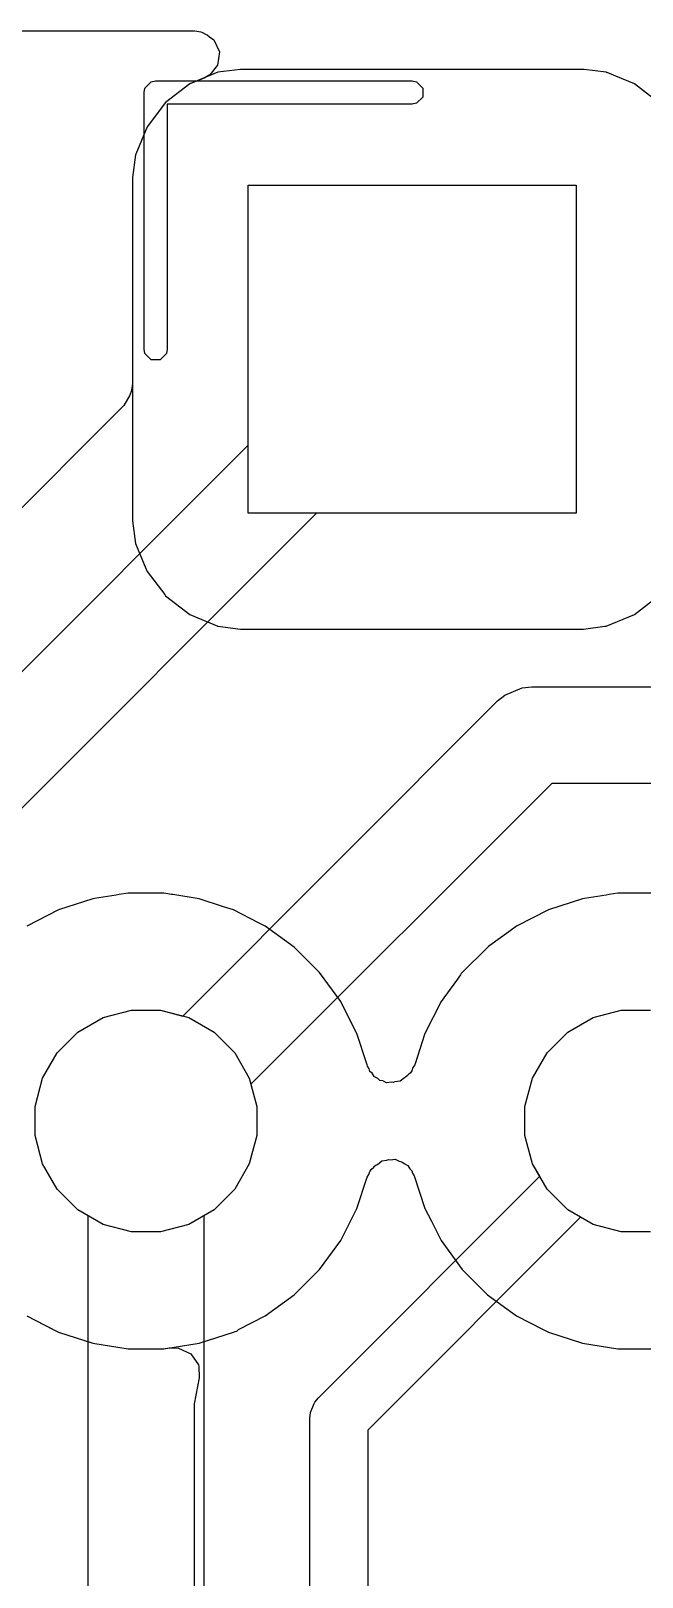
# Model space of a CAD drawing. Header units: inches. Extents: x 1.3 to 5.24, y -7.03 to -1.12.
# Drawn here: x 1.6891 to 1.8139, y -4.5616 to -4.2461 of the extents above; entities that cross this region are included whole.
import ezdxf

# ---------------------------------------------------------------- set-up
doc = ezdxf.new("R2010")
doc.units = ezdxf.units.IN
doc.header["$MEASUREMENT"] = 0
for name, color, linetype, true_color in [('B.Cu', 153, 'CONTINUOUS', 0x4d7fc4), ('B.Mask', 4, 'CONTINUOUS', 0x02ffee), ('F.Cu', 13, 'CONTINUOUS', 0xc83434), ('F.Mask', 201, 'CONTINUOUS', 0xd864ff), ('F.Silkscreen', 41, 'CONTINUOUS', 0xf2eda1), ('In1.Cu', 91, 'CONTINUOUS', 0x7fc87f), ('In2.Cu', 33, 'CONTINUOUS', 0xce7d2c)]:
    doc.layers.add(name, color=color, linetype=linetype, true_color=true_color)

msp = doc.modelspace()

# ---------------------------------------------------------------- linework, layer by layer
at = {"layer": 'B.Cu', "linetype": 'CONTINUOUS'}
for p, q in [((1.72729, -4.25453), (1.72154, -4.25691)), ((1.73191, -4.25392), (1.72729, -4.25453)), ((1.72729, -4.25453), (1.72729, -4.25453)), ((1.72729, -4.25453), (1.72729, -4.25453)), ((1.80194, -4.25392), (1.73191, -4.25392)), ((1.73191, -4.25392), (1.73191, -4.25392)), ((1.80195, -4.25392), (1.80194, -4.25392)), ((1.80194, -4.25392), (1.80194, -4.25392)), ((1.80194, -4.25392), (1.80194, -4.25392)), ((1.80202, -4.25393), (1.80195, -4.25392)), ((1.80657, -4.25453), (1.80202, -4.25393)), ((1.80661, -4.25454), (1.80657, -4.25453)), ((1.80673, -4.25459), (1.80661, -4.25454)), ((1.80849, -4.25532), (1.80673, -4.25459)), ((1.81232, -4.25691), (1.80849, -4.25532)), ((1.80849, -4.25532), (1.80849, -4.25532)), ((1.72154, -4.25691), (1.7166, -4.2607)), ((1.81726, -4.2607), (1.81232, -4.25691)), ((1.81232, -4.25691), (1.81232, -4.25691)), ((1.7166, -4.2607), (1.71281, -4.26564)), ((1.71281, -4.26564), (1.7105, -4.27123)), ((1.71043, -4.27139), (1.70982, -4.27601)), ((1.71045, -4.27134), (1.71043, -4.27139)), ((1.7105, -4.27123), (1.71045, -4.27134)), ((1.70982, -4.27601), (1.70982, -4.27601)), ((1.70982, -4.27601), (1.70982, -4.34604)), ((1.73346, -4.34449), (1.73346, -4.27756)), ((1.73346, -4.27756), (1.80039, -4.27756)), ((1.80039, -4.27756), (1.80039, -4.34449)), ((1.70982, -4.34604), (1.71043, -4.35066)), ((1.80039, -4.34449), (1.73346, -4.34449)), ((1.71043, -4.35066), (1.71043, -4.35066)), ((1.71043, -4.35066), (1.71043, -4.35066)), ((1.71043, -4.35066), (1.71043, -4.35066)), ((1.71043, -4.35066), (1.7122, -4.35493)), ((1.7122, -4.35493), (1.71281, -4.35641)), ((1.71281, -4.35641), (1.71641, -4.3611)), ((1.71641, -4.3611), (1.7166, -4.36135)), ((1.7166, -4.36135), (1.72154, -4.36514)), ((1.81232, -4.36514), (1.81726, -4.36135)), ((1.72154, -4.36514), (1.72729, -4.36752)), ((1.80657, -4.36752), (1.81232, -4.36514)), ((1.72729, -4.36752), (1.73191, -4.36813)), ((1.73191, -4.36813), (1.80194, -4.36813)), ((1.80194, -4.36813), (1.80627, -4.36756)), ((1.80194, -4.36813), (1.80194, -4.36813)), ((1.80627, -4.36756), (1.80629, -4.36756)), ((1.80629, -4.36756), (1.8063, -4.36756)), ((1.8063, -4.36756), (1.80641, -4.36755)), ((1.80641, -4.36755), (1.80654, -4.36753)), ((1.80654, -4.36753), (1.80657, -4.36752)), ((1.80657, -4.36752), (1.80657, -4.36752)), ((1.70653, -4.42241), (1.70209, -4.42311)), ((1.70713, -4.42231), (1.70653, -4.42241)), ((1.70894, -4.42203), (1.70713, -4.42231)), ((1.71626, -4.42203), (1.70894, -4.42203)), ((1.71777, -4.42227), (1.71626, -4.42203)), ((1.71626, -4.42203), (1.71626, -4.42203)), ((1.71806, -4.42231), (1.71777, -4.42227)), ((1.72348, -4.42317), (1.71806, -4.42231)), ((1.80653, -4.42241), (1.80209, -4.42311)), ((1.80713, -4.42231), (1.80653, -4.42241)), ((1.80894, -4.42203), (1.80713, -4.42231)), ((1.81626, -4.42203), (1.80894, -4.42203)), ((1.69476, -4.42543), (1.68824, -4.42875)), ((1.70171, -4.42317), (1.69476, -4.42543)), ((1.70209, -4.42311), (1.70171, -4.42317)), ((1.70209, -4.42311), (1.70209, -4.42311)), ((1.70209, -4.42311), (1.70209, -4.42311)), ((1.72841, -4.42477), (1.72348, -4.42317)), ((1.73044, -4.42543), (1.72841, -4.42477)), ((1.73568, -4.4281), (1.73044, -4.42543)), ((1.79476, -4.42543), (1.78824, -4.42875)), ((1.80171, -4.42317), (1.79476, -4.42543)), ((1.80209, -4.42311), (1.80171, -4.42317)), ((1.80209, -4.42311), (1.80209, -4.42311)), ((1.80209, -4.42311), (1.80209, -4.42311)), ((1.73696, -4.42875), (1.73568, -4.4281)), ((1.74288, -4.43305), (1.73696, -4.42875)), ((1.78824, -4.42875), (1.78665, -4.42991)), ((1.78665, -4.42991), (1.78279, -4.43271)), ((1.78665, -4.42991), (1.78665, -4.42991)), ((1.74805, -4.43823), (1.74288, -4.43305)), ((1.7825, -4.43288), (1.77697, -4.4384)), ((1.78279, -4.43271), (1.7825, -4.43288)), ((1.75235, -4.44414), (1.74805, -4.43823)), ((1.77697, -4.4384), (1.77681, -4.43869)), ((1.77597, -4.43985), (1.77285, -4.44414)), ((1.77681, -4.43869), (1.77597, -4.43985)), ((1.77597, -4.43985), (1.77597, -4.43985)), ((1.75353, -4.44647), (1.75235, -4.44414)), ((1.77285, -4.44414), (1.76953, -4.45066)), ((1.6987, -4.45039), (1.70386, -4.44741)), ((1.70386, -4.44741), (1.70962, -4.44586)), ((1.70962, -4.44586), (1.71558, -4.44586)), ((1.71558, -4.44586), (1.72134, -4.44741)), ((1.72134, -4.44741), (1.7265, -4.45039)), ((1.75567, -4.45066), (1.75353, -4.44647)), ((1.7987, -4.45039), (1.80386, -4.44741)), ((1.80386, -4.44741), (1.80962, -4.44586)), ((1.80962, -4.44586), (1.81558, -4.44586)), ((1.69448, -4.4546), (1.6987, -4.45039)), ((1.7265, -4.45039), (1.73071, -4.4546)), ((1.75775, -4.45707), (1.75567, -4.45066)), ((1.76953, -4.45066), (1.76746, -4.45703)), ((1.76953, -4.45066), (1.76953, -4.45066)), ((1.79448, -4.4546), (1.7987, -4.45039)), ((1.6915, -4.45977), (1.69448, -4.4546)), ((1.73071, -4.4546), (1.73369, -4.45977)), ((1.75783, -4.45732), (1.75775, -4.45707)), ((1.75818, -4.45786), (1.75783, -4.45732)), ((1.76746, -4.45703), (1.76707, -4.4576)), ((1.7915, -4.45977), (1.79448, -4.4546)), ((1.68996, -4.46552), (1.6915, -4.45977)), ((1.73369, -4.45977), (1.73524, -4.46552)), ((1.75832, -4.45837), (1.75818, -4.45786)), ((1.75877, -4.45877), (1.75832, -4.45837)), ((1.75917, -4.4594), (1.75877, -4.45877)), ((1.75926, -4.45949), (1.75917, -4.4594)), ((1.75992, -4.45981), (1.75926, -4.45949)), ((1.76037, -4.46021), (1.75992, -4.45981)), ((1.76092, -4.4603), (1.76037, -4.46021)), ((1.76173, -4.4607), (1.76092, -4.4603)), ((1.7627, -4.46059), (1.76173, -4.4607)), ((1.76308, -4.46065), (1.7627, -4.46059)), ((1.76341, -4.46051), (1.76308, -4.46065)), ((1.76446, -4.46039), (1.76341, -4.46051)), ((1.76535, -4.45967), (1.76446, -4.46039)), ((1.7656, -4.45955), (1.76535, -4.45967)), ((1.76595, -4.45927), (1.7656, -4.45955)), ((1.76609, -4.45906), (1.76595, -4.45927)), ((1.76659, -4.45864), (1.76609, -4.45906)), ((1.76685, -4.45828), (1.76659, -4.45864)), ((1.76687, -4.45823), (1.76685, -4.45828)), ((1.76707, -4.4576), (1.76687, -4.45823)), ((1.78996, -4.46552), (1.7915, -4.45977)), ((1.68996, -4.47148), (1.68996, -4.46552)), ((1.73524, -4.46552), (1.73524, -4.47148)), ((1.78996, -4.47148), (1.78996, -4.46552)), ((1.6915, -4.47724), (1.68996, -4.47148)), ((1.73524, -4.47148), (1.73369, -4.47724)), ((1.7915, -4.47724), (1.78996, -4.47148)), ((1.69448, -4.4824), (1.6915, -4.47724)), ((1.73369, -4.47724), (1.73071, -4.4824)), ((1.79297, -4.47978), (1.7915, -4.47724)), ((1.6987, -4.48662), (1.69448, -4.4824)), ((1.73071, -4.4824), (1.7265, -4.48662)), ((1.74779, -4.52496), (1.79297, -4.47978)), ((1.70386, -4.4896), (1.6987, -4.48662)), ((1.7265, -4.48662), (1.72134, -4.4896)), ((1.80132, -4.48813), (1.75787, -4.53158)), ((1.80386, -4.4896), (1.80132, -4.48813)), ((1.70962, -4.49114), (1.70386, -4.4896)), ((1.71558, -4.49114), (1.70962, -4.49114)), ((1.72134, -4.4896), (1.71558, -4.49114)), ((1.80962, -4.49114), (1.80386, -4.4896)), ((1.81558, -4.49114), (1.80962, -4.49114)), ((1.68824, -4.50825), (1.68999, -4.50915)), ((1.68999, -4.50915), (1.69476, -4.51158)), ((1.69476, -4.51158), (1.69476, -4.51158)), ((1.69476, -4.51158), (1.70172, -4.51384)), ((1.70172, -4.51384), (1.70172, -4.51384)), ((1.70172, -4.51384), (1.70172, -4.51384)), ((1.70172, -4.51384), (1.70894, -4.51498)), ((1.70894, -4.51498), (1.70894, -4.51498)), ((1.70894, -4.51498), (1.71626, -4.51498)), ((1.71626, -4.51498), (1.71732, -4.51481)), ((1.71626, -4.51498), (1.71626, -4.51498)), ((1.71626, -4.51498), (1.71626, -4.51498)), ((1.71732, -4.51481), (1.71871, -4.51479)), ((1.71871, -4.51479), (1.71925, -4.51486)), ((1.71925, -4.51486), (1.72177, -4.51597)), ((1.72177, -4.51597), (1.72329, -4.51826)), ((1.72329, -4.51826), (1.72336, -4.51849)), ((1.72336, -4.51849), (1.72348, -4.52088)), ((1.72348, -4.52088), (1.72242, -4.52622)), ((1.72242, -4.52622), (1.72242, -4.61014)), ((1.74618, -4.52798), (1.74694, -4.52615)), ((1.74694, -4.52615), (1.74706, -4.52585)), ((1.74706, -4.52585), (1.74779, -4.52496)), ((1.74606, -4.52913), (1.74618, -4.52798)), ((1.74606, -4.62992), (1.74606, -4.52913)), ((1.75787, -4.53158), (1.75787, -4.62992))]:
    msp.add_line(p, q, dxfattribs=at)
at = {"layer": 'B.Mask', "linetype": 'CONTINUOUS'}
for p, q in [((1.73346, -4.34449), (1.73346, -4.27756)), ((1.73346, -4.27756), (1.80039, -4.27756)), ((1.80039, -4.27756), (1.80039, -4.34449)), ((1.80039, -4.34449), (1.73346, -4.34449)), ((1.6987, -4.45039), (1.70386, -4.44741)), ((1.70386, -4.44741), (1.70962, -4.44586)), ((1.70962, -4.44586), (1.71558, -4.44586)), ((1.71558, -4.44586), (1.72134, -4.44741)), ((1.72134, -4.44741), (1.7265, -4.45039)), ((1.7987, -4.45039), (1.80386, -4.44741)), ((1.80386, -4.44741), (1.80962, -4.44586)), ((1.80962, -4.44586), (1.81558, -4.44586)), ((1.69448, -4.4546), (1.6987, -4.45039)), ((1.7265, -4.45039), (1.73071, -4.4546)), ((1.79448, -4.4546), (1.7987, -4.45039)), ((1.6915, -4.45977), (1.69448, -4.4546)), ((1.73071, -4.4546), (1.73369, -4.45977)), ((1.7915, -4.45977), (1.79448, -4.4546)), ((1.68996, -4.46552), (1.6915, -4.45977)), ((1.73369, -4.45977), (1.73524, -4.46552)), ((1.78996, -4.46552), (1.7915, -4.45977)), ((1.68996, -4.47148), (1.68996, -4.46552)), ((1.73524, -4.46552), (1.73524, -4.47148)), ((1.78996, -4.47148), (1.78996, -4.46552)), ((1.6915, -4.47724), (1.68996, -4.47148)), ((1.73524, -4.47148), (1.73369, -4.47724)), ((1.7915, -4.47724), (1.78996, -4.47148)), ((1.69448, -4.4824), (1.6915, -4.47724)), ((1.73369, -4.47724), (1.73071, -4.4824)), ((1.79448, -4.4824), (1.7915, -4.47724)), ((1.6987, -4.48662), (1.69448, -4.4824)), ((1.73071, -4.4824), (1.7265, -4.48662)), ((1.7987, -4.48662), (1.79448, -4.4824)), ((1.70386, -4.4896), (1.6987, -4.48662)), ((1.7265, -4.48662), (1.72134, -4.4896)), ((1.80386, -4.4896), (1.7987, -4.48662)), ((1.70962, -4.49114), (1.70386, -4.4896)), ((1.71558, -4.49114), (1.70962, -4.49114)), ((1.72134, -4.4896), (1.71558, -4.49114)), ((1.80962, -4.49114), (1.80386, -4.4896)), ((1.81558, -4.49114), (1.80962, -4.49114))]:
    msp.add_line(p, q, dxfattribs=at)
at = {"layer": 'F.Cu', "linetype": 'CONTINUOUS'}
for p, q in [((1.53343, -4.24608), (1.72243, -4.24608)), ((1.72243, -4.24608), (1.72251, -4.24611)), ((1.72251, -4.24611), (1.7226, -4.24609)), ((1.7226, -4.24609), (1.72381, -4.24628)), ((1.72381, -4.24628), (1.72415, -4.24638)), ((1.72415, -4.24638), (1.72474, -4.24676)), ((1.72474, -4.24676), (1.72507, -4.24686)), ((1.72507, -4.24686), (1.72553, -4.24727)), ((1.72553, -4.24727), (1.72646, -4.24787)), ((1.72646, -4.24787), (1.7276, -4.25037)), ((1.7276, -4.25037), (1.72721, -4.25309)), ((1.72448, -4.25569), (1.72154, -4.25691)), ((1.72499, -4.25541), (1.72448, -4.25569)), ((1.72511, -4.25538), (1.72499, -4.25541)), ((1.72517, -4.2553), (1.72511, -4.25538)), ((1.72546, -4.25514), (1.72517, -4.2553)), ((1.72563, -4.25502), (1.72546, -4.25514)), ((1.72721, -4.25309), (1.72563, -4.25502)), ((1.72154, -4.25691), (1.7166, -4.2607)), ((1.7166, -4.2607), (1.71281, -4.26564)), ((1.71281, -4.26564), (1.7105, -4.27123)), ((1.71043, -4.27139), (1.70982, -4.27601)), ((1.71045, -4.27134), (1.71043, -4.27139)), ((1.7105, -4.27123), (1.71045, -4.27134)), ((1.70982, -4.27601), (1.70982, -4.27601)), ((1.70982, -4.27601), (1.70982, -4.31805)), ((1.73346, -4.33057), (1.73346, -4.27756)), ((1.73346, -4.27756), (1.80039, -4.27756)), ((1.80039, -4.27756), (1.80039, -4.34449)), ((1.70982, -4.31805), (1.70963, -4.31943)), ((1.70982, -4.31805), (1.70982, -4.31805)), ((1.70982, -4.31805), (1.70982, -4.31805)), ((1.70933, -4.32042), (1.7081, -4.3225)), ((1.70963, -4.31943), (1.70933, -4.32042)), ((1.7081, -4.3225), (1.6105, -4.4201)), ((1.61836, -4.44567), (1.73346, -4.33057)), ((1.74738, -4.34449), (1.63543, -4.45644)), ((1.80039, -4.34449), (1.74738, -4.34449)), ((1.78438, -4.3828), (1.78587, -4.38158)), ((1.78587, -4.38158), (1.78942, -4.38011)), ((1.78587, -4.38158), (1.78587, -4.38158)), ((1.78942, -4.38011), (1.79134, -4.37992)), ((1.79134, -4.37992), (1.82663, -4.37992)), ((1.72011, -4.44708), (1.78438, -4.3828)), ((1.79542, -4.39961), (1.73402, -4.461)), ((1.83071, -4.39961), (1.79542, -4.39961)), ((1.6987, -4.45039), (1.70386, -4.44741)), ((1.70386, -4.44741), (1.70962, -4.44586)), ((1.70962, -4.44586), (1.71558, -4.44586)), ((1.71558, -4.44586), (1.72011, -4.44708)), ((1.7987, -4.45039), (1.80386, -4.44741)), ((1.80386, -4.44741), (1.80962, -4.44586)), ((1.80962, -4.44586), (1.81558, -4.44586)), ((1.69448, -4.4546), (1.6987, -4.45039)), ((1.79448, -4.4546), (1.7987, -4.45039)), ((1.6915, -4.45977), (1.69448, -4.4546)), ((1.7915, -4.45977), (1.79448, -4.4546)), ((1.68996, -4.46552), (1.6915, -4.45977)), ((1.78996, -4.46552), (1.7915, -4.45977)), ((1.73402, -4.461), (1.73524, -4.46552)), ((1.68996, -4.47148), (1.68996, -4.46552)), ((1.73524, -4.46552), (1.73524, -4.47148)), ((1.78996, -4.47148), (1.78996, -4.46552)), ((1.6915, -4.47724), (1.68996, -4.47148)), ((1.73524, -4.47148), (1.73369, -4.47724)), ((1.7915, -4.47724), (1.78996, -4.47148)), ((1.76073, -4.47662), (1.76178, -4.4765)), ((1.76178, -4.4765), (1.76211, -4.47636)), ((1.76211, -4.47636), (1.7625, -4.47642)), ((1.7625, -4.47642), (1.76347, -4.47631)), ((1.76347, -4.47631), (1.76428, -4.47671)), ((1.69448, -4.4824), (1.6915, -4.47724)), ((1.73369, -4.47724), (1.73071, -4.4824)), ((1.75774, -4.47998), (1.75812, -4.47941)), ((1.75812, -4.47941), (1.75832, -4.47877)), ((1.75832, -4.47877), (1.75835, -4.47873)), ((1.75835, -4.47873), (1.7586, -4.47836)), ((1.7586, -4.47836), (1.75911, -4.47795)), ((1.75911, -4.47795), (1.75925, -4.47774)), ((1.75925, -4.47774), (1.75959, -4.47746)), ((1.75959, -4.47746), (1.75985, -4.47734)), ((1.75985, -4.47734), (1.76073, -4.47662)), ((1.76428, -4.47671), (1.76483, -4.4768)), ((1.76483, -4.4768), (1.76528, -4.4772)), ((1.76528, -4.4772), (1.76593, -4.47752)), ((1.76593, -4.47752), (1.76602, -4.4776)), ((1.76602, -4.4776), (1.76643, -4.47823)), ((1.76643, -4.47823), (1.76688, -4.47864)), ((1.76688, -4.47864), (1.76702, -4.47915)), ((1.76702, -4.47915), (1.76737, -4.47969)), ((1.79448, -4.4824), (1.7915, -4.47724)), ((1.6987, -4.48662), (1.69448, -4.4824)), ((1.73071, -4.4824), (1.7265, -4.48662)), ((1.75567, -4.48634), (1.75774, -4.47998)), ((1.76737, -4.47969), (1.76953, -4.48634)), ((1.7987, -4.48662), (1.79448, -4.4824)), ((1.70386, -4.4896), (1.6987, -4.48662)), ((1.7265, -4.48662), (1.72134, -4.4896)), ((1.75235, -4.49286), (1.75567, -4.48634)), ((1.75567, -4.48634), (1.75567, -4.48634)), ((1.76953, -4.48634), (1.76953, -4.48634)), ((1.76953, -4.48634), (1.77086, -4.48895)), ((1.77086, -4.48895), (1.77195, -4.4911)), ((1.80386, -4.4896), (1.7987, -4.48662)), ((1.70962, -4.49114), (1.70386, -4.4896)), ((1.71558, -4.49114), (1.70962, -4.49114)), ((1.72134, -4.4896), (1.71558, -4.49114)), ((1.77195, -4.4911), (1.77285, -4.49286)), ((1.80962, -4.49114), (1.80386, -4.4896)), ((1.81558, -4.49114), (1.80962, -4.49114)), ((1.74805, -4.49878), (1.75235, -4.49286)), ((1.77285, -4.49286), (1.77715, -4.49878)), ((1.74288, -4.50395), (1.74805, -4.49878)), ((1.77715, -4.49878), (1.78232, -4.50395)), ((1.73696, -4.50825), (1.74288, -4.50395)), ((1.78232, -4.50395), (1.78824, -4.50825)), ((1.68824, -4.50825), (1.69366, -4.51102)), ((1.69366, -4.51102), (1.69476, -4.51158)), ((1.73112, -4.51135), (1.73148, -4.51104)), ((1.73148, -4.51104), (1.73696, -4.50825)), ((1.78824, -4.50825), (1.79366, -4.51102)), ((1.79366, -4.51102), (1.79476, -4.51158)), ((1.69476, -4.51158), (1.70172, -4.51384)), ((1.70172, -4.51384), (1.70172, -4.51384)), ((1.70172, -4.51384), (1.70172, -4.51384)), ((1.70172, -4.51384), (1.70894, -4.51498)), ((1.71626, -4.51498), (1.72348, -4.51384)), ((1.72348, -4.51384), (1.73044, -4.51158)), ((1.72348, -4.51384), (1.72348, -4.51384)), ((1.72348, -4.51384), (1.72348, -4.51384)), ((1.73044, -4.51158), (1.7308, -4.51146)), ((1.73044, -4.51158), (1.73044, -4.51158)), ((1.7308, -4.51146), (1.73112, -4.51135)), ((1.7308, -4.51146), (1.7308, -4.51146)), ((1.7308, -4.51146), (1.7308, -4.51146)), ((1.79476, -4.51158), (1.80172, -4.51384)), ((1.80172, -4.51384), (1.80172, -4.51384)), ((1.80172, -4.51384), (1.80172, -4.51384)), ((1.80172, -4.51384), (1.80894, -4.51498)), ((1.70894, -4.51498), (1.70894, -4.51498)), ((1.70894, -4.51498), (1.71626, -4.51498)), ((1.71626, -4.51498), (1.71626, -4.51498)), ((1.80894, -4.51498), (1.80894, -4.51498)), ((1.80894, -4.51498), (1.81626, -4.51498))]:
    msp.add_line(p, q, dxfattribs=at)
at = {"layer": 'F.Mask', "linetype": 'CONTINUOUS'}
for p, q in [((1.73346, -4.34449), (1.73346, -4.27756)), ((1.73346, -4.27756), (1.80039, -4.27756)), ((1.80039, -4.27756), (1.80039, -4.34449)), ((1.80039, -4.34449), (1.73346, -4.34449)), ((1.6987, -4.45039), (1.70386, -4.44741)), ((1.70386, -4.44741), (1.70962, -4.44586)), ((1.70962, -4.44586), (1.71558, -4.44586)), ((1.71558, -4.44586), (1.72134, -4.44741)), ((1.72134, -4.44741), (1.7265, -4.45039)), ((1.7987, -4.45039), (1.80386, -4.44741)), ((1.80386, -4.44741), (1.80962, -4.44586)), ((1.80962, -4.44586), (1.81558, -4.44586)), ((1.69448, -4.4546), (1.6987, -4.45039)), ((1.7265, -4.45039), (1.73071, -4.4546)), ((1.79448, -4.4546), (1.7987, -4.45039)), ((1.6915, -4.45977), (1.69448, -4.4546)), ((1.73071, -4.4546), (1.73369, -4.45977)), ((1.7915, -4.45977), (1.79448, -4.4546)), ((1.68996, -4.46552), (1.6915, -4.45977)), ((1.73369, -4.45977), (1.73524, -4.46552)), ((1.78996, -4.46552), (1.7915, -4.45977)), ((1.68996, -4.47148), (1.68996, -4.46552)), ((1.73524, -4.46552), (1.73524, -4.47148)), ((1.78996, -4.47148), (1.78996, -4.46552)), ((1.6915, -4.47724), (1.68996, -4.47148)), ((1.73524, -4.47148), (1.73369, -4.47724)), ((1.7915, -4.47724), (1.78996, -4.47148)), ((1.69448, -4.4824), (1.6915, -4.47724)), ((1.73369, -4.47724), (1.73071, -4.4824)), ((1.79448, -4.4824), (1.7915, -4.47724)), ((1.6987, -4.48662), (1.69448, -4.4824)), ((1.73071, -4.4824), (1.7265, -4.48662)), ((1.7987, -4.48662), (1.79448, -4.4824)), ((1.70386, -4.4896), (1.6987, -4.48662)), ((1.7265, -4.48662), (1.72134, -4.4896)), ((1.80386, -4.4896), (1.7987, -4.48662)), ((1.70962, -4.49114), (1.70386, -4.4896)), ((1.71558, -4.49114), (1.70962, -4.49114)), ((1.72134, -4.4896), (1.71558, -4.49114)), ((1.80962, -4.49114), (1.80386, -4.4896)), ((1.81558, -4.49114), (1.80962, -4.49114))]:
    msp.add_line(p, q, dxfattribs=at)
at = {"layer": 'F.Silkscreen', "linetype": 'CONTINUOUS'}
for p, q in [((1.7122, -4.25866), (1.71238, -4.25776)), ((1.7122, -4.31102), (1.7122, -4.25866)), ((1.71238, -4.25776), (1.71366, -4.25648)), ((1.71366, -4.25648), (1.71457, -4.2563)), ((1.71457, -4.2563), (1.76693, -4.2563)), ((1.76693, -4.2563), (1.76783, -4.25648)), ((1.76783, -4.25648), (1.76911, -4.25776)), ((1.76911, -4.25776), (1.76911, -4.25957)), ((1.76693, -4.26102), (1.71693, -4.26102)), ((1.71693, -4.26102), (1.71693, -4.31102)), ((1.76783, -4.26084), (1.76693, -4.26102)), ((1.76911, -4.25957), (1.76783, -4.26084)), ((1.71238, -4.31193), (1.7122, -4.31102)), ((1.71366, -4.31321), (1.71238, -4.31193)), ((1.71675, -4.31193), (1.71547, -4.31321)), ((1.71693, -4.31102), (1.71675, -4.31193)), ((1.71547, -4.31321), (1.71366, -4.31321))]:
    msp.add_line(p, q, dxfattribs=at)
at = {"layer": 'In1.Cu', "linetype": 'CONTINUOUS'}
for p, q in [((1.73346, -4.34449), (1.73346, -4.27756)), ((1.73346, -4.27756), (1.80039, -4.27756)), ((1.80039, -4.27756), (1.80039, -4.34449)), ((1.80039, -4.34449), (1.73346, -4.34449)), ((1.6987, -4.45039), (1.70386, -4.44741)), ((1.70386, -4.44741), (1.70962, -4.44586)), ((1.70962, -4.44586), (1.71558, -4.44586)), ((1.71558, -4.44586), (1.72134, -4.44741)), ((1.72134, -4.44741), (1.7265, -4.45039)), ((1.7987, -4.45039), (1.80386, -4.44741)), ((1.80386, -4.44741), (1.80962, -4.44586)), ((1.80962, -4.44586), (1.81558, -4.44586)), ((1.69448, -4.4546), (1.6987, -4.45039)), ((1.7265, -4.45039), (1.73071, -4.4546)), ((1.79448, -4.4546), (1.7987, -4.45039)), ((1.6915, -4.45977), (1.69448, -4.4546)), ((1.73071, -4.4546), (1.73369, -4.45977)), ((1.7915, -4.45977), (1.79448, -4.4546)), ((1.68996, -4.46552), (1.6915, -4.45977)), ((1.73369, -4.45977), (1.73524, -4.46552)), ((1.78996, -4.46552), (1.7915, -4.45977)), ((1.68996, -4.47148), (1.68996, -4.46552)), ((1.73524, -4.46552), (1.73524, -4.47148)), ((1.78996, -4.47148), (1.78996, -4.46552)), ((1.6915, -4.47724), (1.68996, -4.47148)), ((1.73524, -4.47148), (1.73369, -4.47724)), ((1.7915, -4.47724), (1.78996, -4.47148)), ((1.69448, -4.4824), (1.6915, -4.47724)), ((1.73369, -4.47724), (1.73071, -4.4824)), ((1.79448, -4.4824), (1.7915, -4.47724)), ((1.6987, -4.48662), (1.69448, -4.4824)), ((1.73071, -4.4824), (1.7265, -4.48662)), ((1.7987, -4.48662), (1.79448, -4.4824)), ((1.70386, -4.4896), (1.6987, -4.48662)), ((1.7265, -4.48662), (1.72134, -4.4896)), ((1.80386, -4.4896), (1.7987, -4.48662)), ((1.70962, -4.49114), (1.70386, -4.4896)), ((1.71558, -4.49114), (1.70962, -4.49114)), ((1.72134, -4.4896), (1.71558, -4.49114)), ((1.80962, -4.49114), (1.80386, -4.4896)), ((1.81558, -4.49114), (1.80962, -4.49114))]:
    msp.add_line(p, q, dxfattribs=at)
at = {"layer": 'In2.Cu', "linetype": 'CONTINUOUS'}
for p, q in [((1.73346, -4.34449), (1.73346, -4.27756)), ((1.73346, -4.27756), (1.80039, -4.27756)), ((1.80039, -4.27756), (1.80039, -4.34449)), ((1.80039, -4.34449), (1.73346, -4.34449)), ((1.6987, -4.45039), (1.70386, -4.44741)), ((1.70386, -4.44741), (1.70962, -4.44586)), ((1.70962, -4.44586), (1.71558, -4.44586)), ((1.71558, -4.44586), (1.72134, -4.44741)), ((1.72134, -4.44741), (1.7265, -4.45039)), ((1.7987, -4.45039), (1.80386, -4.44741)), ((1.80386, -4.44741), (1.80962, -4.44586)), ((1.80962, -4.44586), (1.81558, -4.44586)), ((1.69448, -4.4546), (1.6987, -4.45039)), ((1.7265, -4.45039), (1.73071, -4.4546)), ((1.79448, -4.4546), (1.7987, -4.45039)), ((1.6915, -4.45977), (1.69448, -4.4546)), ((1.73071, -4.4546), (1.73369, -4.45977)), ((1.7915, -4.45977), (1.79448, -4.4546)), ((1.68996, -4.46552), (1.6915, -4.45977)), ((1.73369, -4.45977), (1.73524, -4.46552)), ((1.78996, -4.46552), (1.7915, -4.45977)), ((1.68996, -4.47148), (1.68996, -4.46552)), ((1.73524, -4.46552), (1.73524, -4.47148)), ((1.78996, -4.47148), (1.78996, -4.46552)), ((1.6915, -4.47724), (1.68996, -4.47148)), ((1.73524, -4.47148), (1.73369, -4.47724)), ((1.7915, -4.47724), (1.78996, -4.47148)), ((1.69448, -4.4824), (1.6915, -4.47724)), ((1.73369, -4.47724), (1.73071, -4.4824)), ((1.79448, -4.4824), (1.7915, -4.47724)), ((1.6987, -4.48662), (1.69448, -4.4824)), ((1.73071, -4.4824), (1.7265, -4.48662)), ((1.7987, -4.48662), (1.79448, -4.4824)), ((1.70079, -4.48783), (1.6987, -4.48662)), ((1.70079, -5.43307), (1.70079, -4.48783)), ((1.7265, -4.48662), (1.72441, -4.48783)), ((1.72441, -4.48783), (1.72441, -5.42818)), ((1.80386, -4.4896), (1.7987, -4.48662)), ((1.80962, -4.49114), (1.80386, -4.4896)), ((1.81558, -4.49114), (1.80962, -4.49114))]:
    msp.add_line(p, q, dxfattribs=at)

doc.saveas('drawing.dxf')
